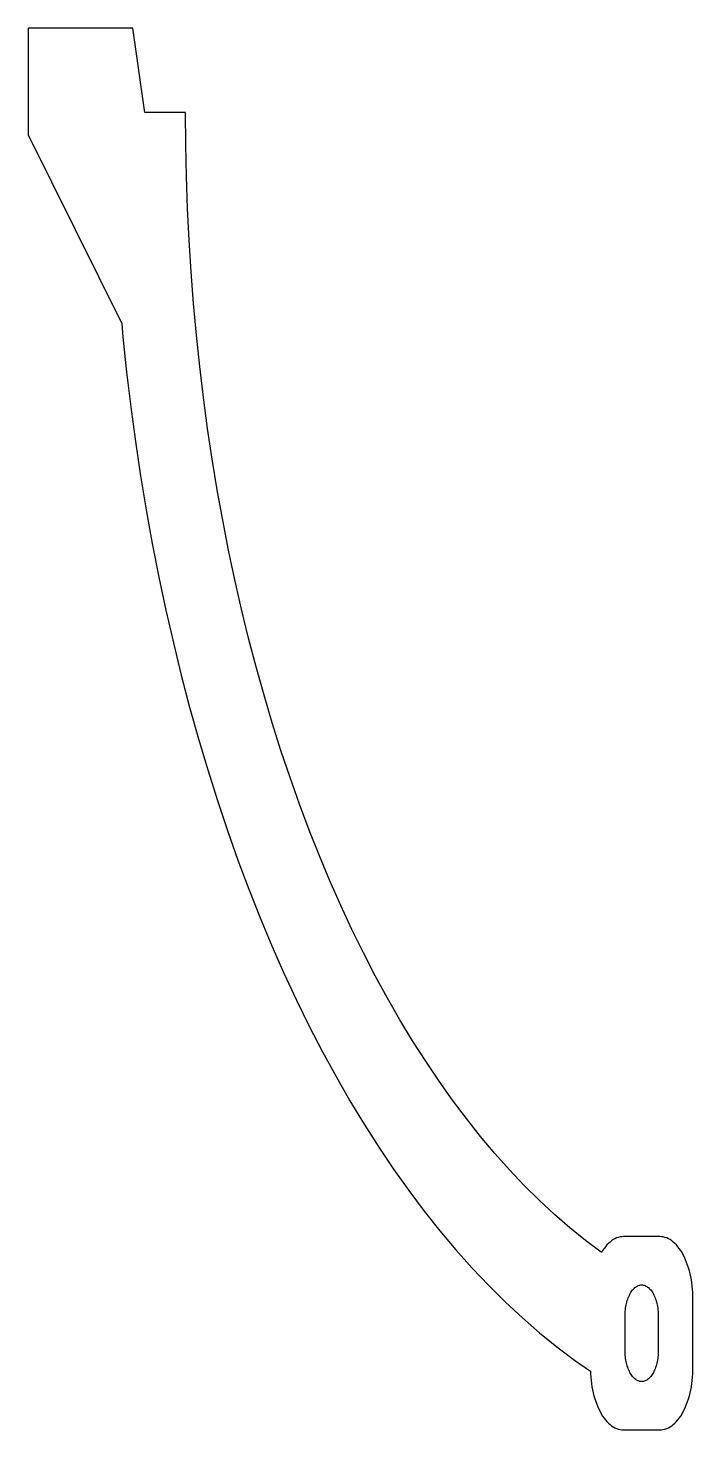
# Model space of a CAD drawing. Header units: metres. Extents: x -12 to 52, y -127 to 8.
import ezdxf

# ---------------------------------------------------------------- set-up
doc = ezdxf.new("R2010")
doc.units = ezdxf.units.M

msp = doc.modelspace()

# ---------------------------------------------------------------- linework, layer by layer
for p, q in [((-1.5921, 8.15), (-11.6921, 8.15)), ((-11.6921, 8.15), (-11.6921, -2.15)), ((-0.42041, 0), (-1.5921, 8.15)), ((3.5, 0), (-0.42041, 0)), ((3.52142, -3.07964), (3.5, 0)), ((-11.6921, -2.15), (-2.65406, -20.3229)), ((3.58565, -6.15717), (3.52142, -3.07964)), ((3.69267, -9.23048), (3.58565, -6.15717)), ((3.84238, -12.2975), (3.69267, -9.23048)), ((4.0347, -15.356), (3.84238, -12.2975)), ((4.26948, -18.4041), (4.0347, -15.356)), ((4.54657, -21.4395), (4.26948, -18.4041)), ((-2.65406, -20.3229), (-2.53287, -21.6505)), ((4.86578, -24.4602), (4.54657, -21.4395)), ((-2.53287, -21.6505), (-2.17689, -25.0192)), ((-2.17689, -25.0192), (-1.77418, -28.3692)), ((5.22688, -27.4642), (4.86578, -24.4602)), ((-1.77418, -28.3692), (-1.32503, -31.6982)), ((5.62964, -30.4493), (5.22688, -27.4642)), ((6.07377, -33.4136), (5.62964, -30.4493)), ((-1.32503, -31.6982), (-0.82974, -35.004)), ((6.55897, -36.3549), (6.07377, -33.4136)), ((-0.82974, -35.004), (-0.28864, -38.2842)), ((7.08491, -39.2714), (6.55897, -36.3549)), ((-0.28864, -38.2842), (0.29789, -41.5366)), ((7.65122, -42.1609), (7.08491, -39.2714)), ((0.29789, -41.5366), (0.92944, -44.7591)), ((8.25753, -45.0216), (7.65122, -42.1609)), ((0.92944, -44.7591), (1.6056, -47.9492)), ((8.90341, -47.8514), (8.25753, -45.0216)), ((1.6056, -47.9492), (2.32588, -51.105)), ((9.58842, -50.6484), (8.90341, -47.8514)), ((2.32588, -51.105), (3.08981, -54.2242)), ((10.3121, -53.4106), (9.58842, -50.6484)), ((11.0739, -56.1363), (10.3121, -53.4106)), ((3.08981, -54.2242), (3.89685, -57.3047)), ((11.8734, -58.8235), (11.0739, -56.1363)), ((3.89685, -57.3047), (4.74645, -60.3444)), ((12.71, -61.4704), (11.8734, -58.8235)), ((4.74645, -60.3444), (5.63803, -63.3412)), ((13.5831, -64.0752), (12.71, -61.4704)), ((5.63803, -63.3412), (6.57098, -66.293)), ((14.4921, -66.636), (13.5831, -64.0752)), ((6.57098, -66.293), (7.54466, -69.1978)), ((15.4364, -69.1512), (14.4921, -66.636)), ((7.54466, -69.1978), (8.5584, -72.0537)), ((16.4154, -71.619), (15.4364, -69.1512)), ((8.5584, -72.0537), (9.61152, -74.8586)), ((17.4284, -74.0377), (16.4154, -71.619)), ((18.4746, -76.4057), (17.4284, -74.0377)), ((9.61152, -74.8586), (10.7033, -77.6107)), ((19.5534, -78.7212), (18.4746, -76.4057)), ((10.7033, -77.6107), (11.8329, -80.308)), ((20.6641, -80.9829), (19.5534, -78.7212)), ((11.8329, -80.308), (12.9997, -82.9488)), ((21.8058, -83.189), (20.6641, -80.9829)), ((12.9997, -82.9488), (14.2028, -85.5311)), ((22.9778, -85.3382), (21.8058, -83.189)), ((14.2028, -85.5311), (15.4414, -88.0533)), ((24.1793, -87.4288), (22.9778, -85.3382)), ((25.4095, -89.4595), (24.1793, -87.4288)), ((15.4414, -88.0533), (16.7147, -90.5136)), ((16.7147, -90.5136), (18.0217, -92.9103)), ((26.6675, -91.4289), (25.4095, -89.4595)), ((27.9524, -93.3357), (26.6675, -91.4289)), ((18.0217, -92.9103), (19.3616, -95.2418)), ((29.2634, -95.1785), (27.9524, -93.3357)), ((19.3616, -95.2418), (20.7335, -97.5064)), ((30.5996, -96.956), (29.2634, -95.1785)), ((31.9601, -98.6671), (30.5996, -96.956)), ((20.7335, -97.5064), (22.1364, -99.7027)), ((22.1364, -99.7027), (23.5693, -101.829)), ((33.3438, -100.311), (31.9601, -98.6671)), ((34.75, -101.885), (33.3438, -100.311)), ((23.5693, -101.829), (25.0314, -103.884)), ((36.1776, -103.39), (34.75, -101.885)), ((25.0314, -103.884), (26.5215, -105.867)), ((37.6256, -104.824), (36.1776, -103.39)), ((39.0931, -106.187), (37.6256, -104.824)), ((26.5215, -105.867), (28.0387, -107.775)), ((40.579, -107.476), (39.0931, -106.187)), ((28.0387, -107.775), (29.5819, -109.608)), ((42.0823, -108.692), (40.579, -107.476)), ((43.602, -109.833), (42.0823, -108.692)), ((44.0072, -109.301), (43.8691, -109.48)), ((44.15, -109.136), (44.0072, -109.301)), ((44.2972, -108.986), (44.15, -109.136)), ((44.4484, -108.85), (44.2972, -108.986)), ((44.6032, -108.729), (44.4484, -108.85)), ((44.7611, -108.624), (44.6032, -108.729)), ((44.9218, -108.535), (44.7611, -108.624)), ((45.0847, -108.461), (44.9218, -108.535)), ((45.2494, -108.404), (45.0847, -108.461)), ((45.4155, -108.362), (45.2494, -108.404)), ((45.5825, -108.338), (45.4155, -108.362)), ((45.75, -108.329), (45.5825, -108.338)), ((49.25, -108.329), (45.75, -108.329)), ((49.4175, -108.338), (49.25, -108.329)), ((49.5845, -108.362), (49.4175, -108.338)), ((49.7506, -108.404), (49.5845, -108.362)), ((49.9153, -108.461), (49.7506, -108.404)), ((50.0782, -108.535), (49.9153, -108.461)), ((50.2389, -108.624), (50.0782, -108.535)), ((50.3968, -108.729), (50.2389, -108.624)), ((50.5516, -108.85), (50.3968, -108.729)), ((50.7028, -108.986), (50.5516, -108.85)), ((50.85, -109.136), (50.7028, -108.986)), ((50.9928, -109.301), (50.85, -109.136)), ((51.1309, -109.48), (50.9928, -109.301)), ((29.5819, -109.608), (31.15, -111.364)), ((43.6257, -109.849), (43.602, -109.833)), ((43.7362, -109.672), (43.6257, -109.849)), ((43.8691, -109.48), (43.7362, -109.672)), ((51.2638, -109.672), (51.1309, -109.48)), ((51.3912, -109.877), (51.2638, -109.672)), ((51.5127, -110.094), (51.3912, -109.877)), ((51.6281, -110.322), (51.5127, -110.094)), ((51.7369, -110.562), (51.6281, -110.322)), ((51.8389, -110.812), (51.7369, -110.562)), ((31.15, -111.364), (32.742, -113.042)), ((51.9337, -111.072), (51.8389, -110.812)), ((52.0213, -111.341), (51.9337, -111.072)), ((52.1012, -111.618), (52.0213, -111.341)), ((52.1733, -111.903), (52.1012, -111.618)), ((52.2375, -112.194), (52.1733, -111.903)), ((32.742, -113.042), (34.3569, -114.641)), ((46.5595, -113.563), (46.6286, -113.474)), ((46.6286, -113.474), (46.7, -113.392)), ((46.7, -113.392), (46.7736, -113.316)), ((46.7736, -113.316), (46.8492, -113.249)), ((46.8492, -113.249), (46.9266, -113.188)), ((46.9266, -113.188), (47.0056, -113.136)), ((47.0056, -113.136), (47.0859, -113.091)), ((47.0859, -113.091), (47.1673, -113.054)), ((47.1673, -113.054), (47.2497, -113.025)), ((47.2497, -113.025), (47.3328, -113.005)), ((47.3328, -113.005), (47.4163, -112.992)), ((47.4163, -112.992), (47.5, -112.988)), ((47.5, -112.988), (47.5837, -112.992)), ((47.5837, -112.992), (47.6672, -113.005)), ((47.6672, -113.005), (47.7503, -113.025)), ((47.7503, -113.025), (47.8327, -113.054)), ((47.8327, -113.054), (47.9141, -113.091)), ((47.9141, -113.091), (47.9944, -113.136)), ((47.9944, -113.136), (48.0734, -113.188)), ((48.0734, -113.188), (48.1508, -113.249)), ((48.1508, -113.249), (48.2264, -113.316)), ((48.2264, -113.316), (48.3, -113.392)), ((48.3, -113.392), (48.3714, -113.474)), ((48.3714, -113.474), (48.4405, -113.563)), ((52.2934, -112.492), (52.2375, -112.194)), ((52.341, -112.794), (52.2934, -112.492)), ((52.3801, -113.101), (52.341, -112.794)), ((52.4106, -113.411), (52.3801, -113.101)), ((52.4325, -113.723), (52.4106, -113.411)), ((34.3569, -114.641), (35.9934, -116.16)), ((46.0063, -114.921), (46.0383, -114.775)), ((46.0383, -114.775), (46.0744, -114.633)), ((46.0744, -114.633), (46.1144, -114.494)), ((46.1144, -114.494), (46.1581, -114.36)), ((46.1581, -114.36), (46.2056, -114.23)), ((46.2056, -114.23), (46.2566, -114.105)), ((46.2566, -114.105), (46.311, -113.985)), ((46.311, -113.985), (46.3686, -113.87)), ((46.3686, -113.87), (46.4294, -113.762)), ((46.4294, -113.762), (46.4931, -113.659)), ((46.4931, -113.659), (46.5595, -113.563)), ((48.4405, -113.563), (48.5069, -113.659)), ((48.5069, -113.659), (48.5706, -113.762)), ((48.5706, -113.762), (48.6314, -113.87)), ((48.6314, -113.87), (48.689, -113.985)), ((48.689, -113.985), (48.7434, -114.105)), ((48.7434, -114.105), (48.7944, -114.23)), ((48.7944, -114.23), (48.8419, -114.36)), ((48.8419, -114.36), (48.8856, -114.494)), ((48.8856, -114.494), (48.9256, -114.633)), ((48.9256, -114.633), (48.9617, -114.775)), ((48.9617, -114.775), (48.9937, -114.921)), ((52.4456, -114.038), (52.4325, -113.723)), ((52.45, -114.353), (52.4456, -114.038)), ((52.45, -120.941), (52.45, -114.353)), ((35.9934, -116.16), (37.6505, -117.598)), ((45.9, -116), (45.9022, -115.842)), ((45.9, -119.294), (45.9, -116)), ((45.9022, -115.842), (45.9088, -115.685)), ((45.9088, -115.685), (45.9197, -115.529)), ((45.9197, -115.529), (45.935, -115.374)), ((45.935, -115.374), (45.9545, -115.22)), ((45.9545, -115.22), (45.9783, -115.069)), ((45.9783, -115.069), (46.0063, -114.921)), ((48.9937, -114.921), (49.0217, -115.069)), ((49.0217, -115.069), (49.0455, -115.22)), ((49.0455, -115.22), (49.065, -115.374)), ((49.065, -115.374), (49.0803, -115.529)), ((49.0803, -115.529), (49.0912, -115.685)), ((49.0912, -115.685), (49.0978, -115.842)), ((49.0978, -115.842), (49.1, -116)), ((49.1, -116), (49.1, -119.294)), ((37.6505, -117.598), (39.327, -118.954)), ((39.327, -118.954), (41.0218, -120.227)), ((41.0218, -120.227), (42.5559, -121.292)), ((45.9022, -119.452), (45.9, -119.294)), ((45.9088, -119.609), (45.9022, -119.452)), ((45.9197, -119.765), (45.9088, -119.609)), ((45.935, -119.92), (45.9197, -119.765)), ((45.9545, -120.074), (45.935, -119.92)), ((45.9783, -120.225), (45.9545, -120.074)), ((46.0063, -120.373), (45.9783, -120.225)), ((49.0217, -120.225), (48.9937, -120.373)), ((49.0455, -120.074), (49.0217, -120.225)), ((49.065, -119.92), (49.0455, -120.074)), ((49.0803, -119.765), (49.065, -119.92)), ((49.0912, -119.609), (49.0803, -119.765)), ((49.0978, -119.452), (49.0912, -119.609)), ((49.1, -119.294), (49.0978, -119.452)), ((42.5559, -121.292), (42.5675, -121.571)), ((42.5675, -121.571), (42.5894, -121.883)), ((46.0383, -120.519), (46.0063, -120.373)), ((46.0744, -120.661), (46.0383, -120.519)), ((46.1144, -120.8), (46.0744, -120.661)), ((46.1581, -120.934), (46.1144, -120.8)), ((46.2056, -121.064), (46.1581, -120.934)), ((46.2566, -121.189), (46.2056, -121.064)), ((46.311, -121.309), (46.2566, -121.189)), ((46.3686, -121.424), (46.311, -121.309)), ((46.4294, -121.532), (46.3686, -121.424)), ((46.4931, -121.635), (46.4294, -121.532)), ((48.5706, -121.532), (48.5069, -121.635)), ((48.6314, -121.424), (48.5706, -121.532)), ((48.689, -121.309), (48.6314, -121.424)), ((48.7434, -121.189), (48.689, -121.309)), ((48.7944, -121.064), (48.7434, -121.189)), ((48.8419, -120.934), (48.7944, -121.064)), ((48.8856, -120.8), (48.8419, -120.934)), ((48.9256, -120.661), (48.8856, -120.8)), ((48.9617, -120.519), (48.9256, -120.661)), ((48.9937, -120.373), (48.9617, -120.519)), ((52.4106, -121.883), (52.4325, -121.571)), ((52.4325, -121.571), (52.4456, -121.256)), ((52.4456, -121.256), (52.45, -120.941)), ((42.5894, -121.883), (42.6199, -122.194)), ((42.6199, -122.194), (42.659, -122.5)), ((42.659, -122.5), (42.7066, -122.803)), ((42.7066, -122.803), (42.7625, -123.1)), ((46.5595, -121.731), (46.4931, -121.635)), ((46.6286, -121.82), (46.5595, -121.731)), ((46.7, -121.902), (46.6286, -121.82)), ((46.7736, -121.978), (46.7, -121.902)), ((46.8492, -122.045), (46.7736, -121.978)), ((46.9266, -122.106), (46.8492, -122.045)), ((47.0056, -122.158), (46.9266, -122.106)), ((47.0859, -122.203), (47.0056, -122.158)), ((47.1673, -122.24), (47.0859, -122.203)), ((47.2497, -122.269), (47.1673, -122.24)), ((47.3328, -122.289), (47.2497, -122.269)), ((47.4163, -122.302), (47.3328, -122.289)), ((47.5, -122.306), (47.4163, -122.302)), ((47.5837, -122.302), (47.5, -122.306)), ((47.6672, -122.289), (47.5837, -122.302)), ((47.7503, -122.269), (47.6672, -122.289)), ((47.8327, -122.24), (47.7503, -122.269)), ((47.9141, -122.203), (47.8327, -122.24)), ((47.9944, -122.158), (47.9141, -122.203)), ((48.0734, -122.106), (47.9944, -122.158)), ((48.1508, -122.045), (48.0734, -122.106)), ((48.2264, -121.978), (48.1508, -122.045)), ((48.3, -121.902), (48.2264, -121.978)), ((48.3714, -121.82), (48.3, -121.902)), ((48.4405, -121.731), (48.3714, -121.82)), ((48.5069, -121.635), (48.4405, -121.731)), ((52.2375, -123.1), (52.2934, -122.803)), ((52.2934, -122.803), (52.341, -122.5)), ((52.341, -122.5), (52.3801, -122.194)), ((52.3801, -122.194), (52.4106, -121.883)), ((42.7625, -123.1), (42.8267, -123.391)), ((42.8267, -123.391), (42.8988, -123.676)), ((42.8988, -123.676), (42.9787, -123.953)), ((42.9787, -123.953), (43.0663, -124.222)), ((43.0663, -124.222), (43.1611, -124.482)), ((51.8389, -124.482), (51.9337, -124.222)), ((51.9337, -124.222), (52.0213, -123.953)), ((52.0213, -123.953), (52.1012, -123.676)), ((52.1012, -123.676), (52.1733, -123.391)), ((52.1733, -123.391), (52.2375, -123.1)), ((43.1611, -124.482), (43.2631, -124.732)), ((43.2631, -124.732), (43.3719, -124.972)), ((43.3719, -124.972), (43.4873, -125.2)), ((43.4873, -125.2), (43.6088, -125.418)), ((43.6088, -125.418), (43.7362, -125.622)), ((43.7362, -125.622), (43.8691, -125.814)), ((51.1309, -125.814), (51.2638, -125.622)), ((51.2638, -125.622), (51.3912, -125.418)), ((51.3912, -125.418), (51.5127, -125.2)), ((51.5127, -125.2), (51.6281, -124.972)), ((51.6281, -124.972), (51.7369, -124.732)), ((51.7369, -124.732), (51.8389, -124.482)), ((43.8691, -125.814), (44.0072, -125.993)), ((44.0072, -125.993), (44.15, -126.158)), ((44.15, -126.158), (44.2972, -126.308)), ((44.2972, -126.308), (44.4484, -126.444)), ((44.4484, -126.444), (44.6032, -126.565)), ((44.6032, -126.565), (44.7611, -126.67)), ((44.7611, -126.67), (44.9218, -126.759)), ((44.9218, -126.759), (45.0847, -126.833)), ((45.0847, -126.833), (45.2494, -126.891)), ((45.2494, -126.891), (45.4155, -126.932)), ((45.4155, -126.932), (45.5825, -126.956)), ((45.5825, -126.956), (45.75, -126.965)), ((45.75, -126.965), (49.25, -126.965)), ((49.25, -126.965), (49.4175, -126.956)), ((49.4175, -126.956), (49.5845, -126.932)), ((49.5845, -126.932), (49.7506, -126.891)), ((49.7506, -126.891), (49.9153, -126.833)), ((49.9153, -126.833), (50.0782, -126.759)), ((50.0782, -126.759), (50.2389, -126.67)), ((50.2389, -126.67), (50.3968, -126.565)), ((50.3968, -126.565), (50.5516, -126.444)), ((50.5516, -126.444), (50.7028, -126.308)), ((50.7028, -126.308), (50.85, -126.158)), ((50.85, -126.158), (50.9928, -125.993)), ((50.9928, -125.993), (51.1309, -125.814))]:
    msp.add_line(p, q)

doc.saveas('drawing.dxf')
